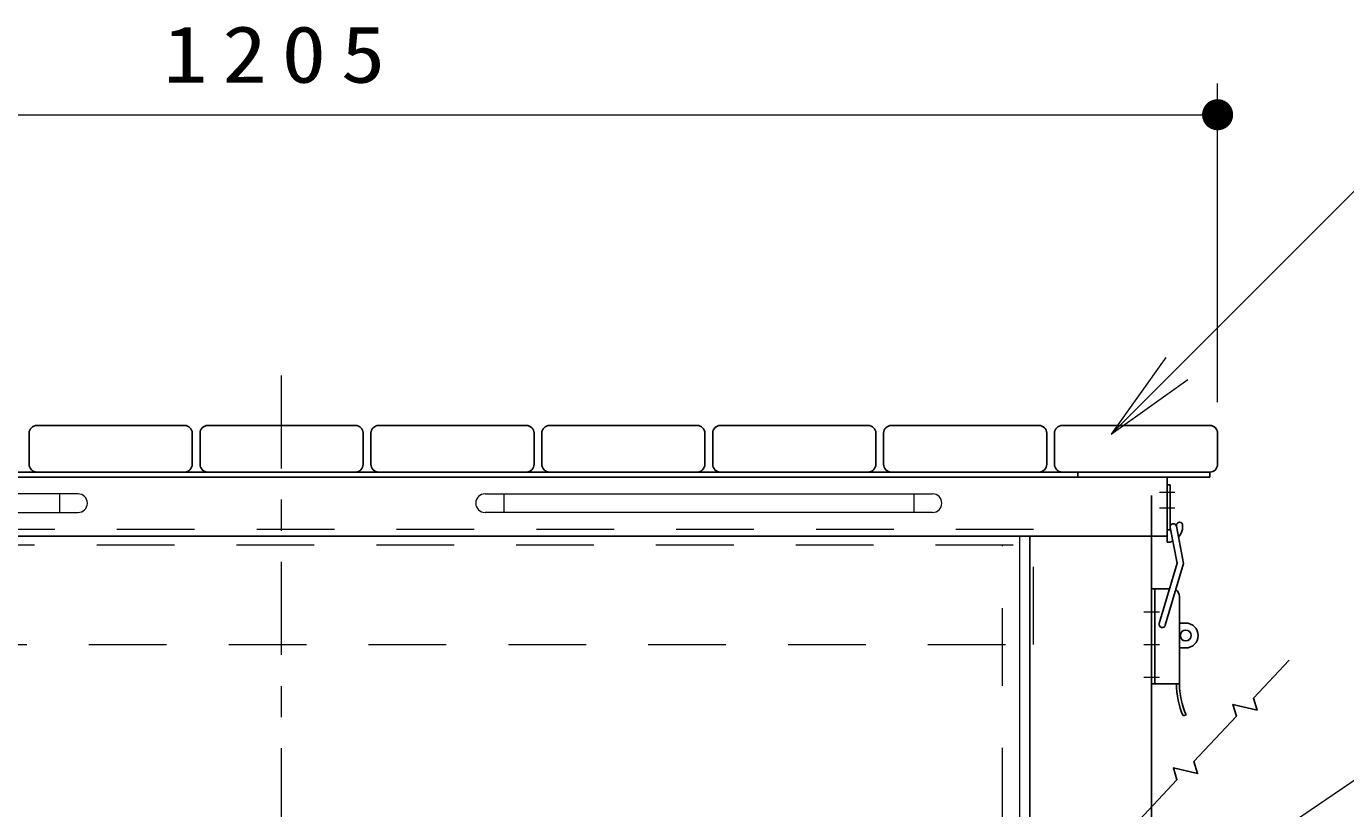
# Model space of a CAD drawing. Units: millimetres on the paper, scale 1:20. Extents: x -385 to 0, y 0 to 267.
# Drawn here: x -122.54 to -80.08, y 128.84 to 154.01 of the extents above; entities that cross this region are included whole.
import ezdxf

# ---------------------------------------------------------------- set-up
doc = ezdxf.new("R2010")
doc.units = ezdxf.units.MM
doc.linetypes.add('USER1', pattern=[4.5, 2.5, -2])
doc.linetypes.add('USER2', pattern=[6, 3, -1, 1, -1])
doc.layers.add('LY_1', color=7, linetype='Continuous', lineweight=25)
doc.styles.add('ＭＳ ゴシック', font='')
doc.styles.get('ＭＳ ゴシック').set_extended_font_data('MS Gothic')

# ---------------------------------------------------------------- blocks, each defined once
blk = doc.blocks.new('filled_dot')
at = {"color": 0, "linetype": 'Continuous', "lineweight": -2, "const_width": 1.25}
blk.add_lwpolyline([(-0.625, 0, 1), (0.625, 0, 1)], format="xyb", close=True, dxfattribs=at)
blk = doc.blocks.new('open_arrow')
at = {"color": 0, "linetype": 'Continuous', "lineweight": -2}
blk.add_lwpolyline([(7.5, 1.25), (0, 0), (7.5, -1.25)], dxfattribs=at)

msp = doc.modelspace()

# ---------------------------------------------------------------- linework, layer by layer
at = {"layer": 'LY_1', "lineweight": 13}
for p, q in [((-84.199, 141.92), (-84.199, 152.17)), ((-87.629, 140.886), (-76.823, 151.693)), ((-144.449, 151.17), (-84.199, 151.17)), ((-90.567, 124.384), (-90.567, 137.61)), ((-91.29, 121.943), (-78.816, 130.432))]:
    msp.add_line(p, q, dxfattribs=at)
at = {"layer": 'LY_1', "linetype": 'USER2', "lineweight": 13}
msp.add_line((-114.324, 115.783), (-114.324, 143.351), dxfattribs=at)
at = {"layer": 'LY_1', "color": 70}
for p, q in [((-122.199, 141.17), (-117.449, 141.17)), ((-116.699, 141.17), (-111.949, 141.17)), ((-106.449, 141.17), (-111.199, 141.17)), ((-100.949, 141.17), (-105.699, 141.17)), ((-95.449, 141.17), (-100.199, 141.17)), ((-89.949, 141.17), (-94.699, 141.17)), ((-84.449, 141.17), (-89.199, 141.17)), ((-122.449, 139.92), (-122.449, 140.92)), ((-117.199, 139.92), (-117.199, 140.92)), ((-116.949, 139.92), (-116.949, 140.92)), ((-111.699, 139.92), (-111.699, 140.92)), ((-111.449, 139.92), (-111.449, 140.92)), ((-106.199, 139.92), (-106.199, 140.92)), ((-105.949, 139.92), (-105.949, 140.92)), ((-100.699, 139.92), (-100.699, 140.92)), ((-100.449, 139.92), (-100.449, 140.92)), ((-95.199, 139.92), (-95.199, 140.92)), ((-94.949, 139.92), (-94.949, 140.92)), ((-89.699, 139.92), (-89.699, 140.92)), ((-89.449, 139.92), (-89.449, 140.92)), ((-84.199, 139.92), (-84.199, 140.92)), ((-122.199, 139.67), (-117.449, 139.67)), ((-116.699, 139.67), (-111.949, 139.67)), ((-106.449, 139.67), (-111.199, 139.67)), ((-100.949, 139.67), (-105.699, 139.67)), ((-95.449, 139.67), (-100.199, 139.67)), ((-89.949, 139.67), (-94.699, 139.67)), ((-84.449, 139.67), (-89.199, 139.67))]:
    msp.add_line(p, q, dxfattribs=at)
at = {"layer": 'LY_1'}
for p, q in [((-144.199, 139.67), (-84.449, 139.67)), ((-144.199, 139.51), (-84.449, 139.51)), ((-88.699, 139.67), (-88.699, 139.51)), ((-85.824, 137.61), (-85.824, 139.51)), ((-84.449, 139.67), (-84.449, 139.51)), ((-86.324, 138.915), (-86.324, 118.325)), ((-142.824, 137.61), (-85.824, 137.61)), ((-90.24, 124.732), (-90.24, 137.61)), ((-86.324, 137.61), (-86.324, 128.9))]:
    msp.add_line(p, q, dxfattribs=at)
at = {"layer": 'LY_1', "color": 131, "lineweight": 13}
for p, q in [((-121.474, 138.97), (-134.674, 138.97)), ((-120.874, 138.97), (-121.474, 138.97)), ((-121.474, 138.97), (-121.474, 138.37)), ((-107.774, 138.97), (-107.174, 138.97)), ((-107.174, 138.97), (-93.974, 138.97)), ((-107.174, 138.97), (-107.174, 138.37)), ((-93.974, 138.97), (-93.374, 138.97)), ((-93.974, 138.97), (-93.974, 138.37)), ((-134.674, 138.37), (-121.474, 138.37)), ((-121.474, 138.37), (-120.874, 138.37)), ((-107.174, 138.37), (-107.774, 138.37)), ((-93.974, 138.37), (-107.174, 138.37)), ((-93.374, 138.37), (-93.974, 138.37))]:
    msp.add_line(p, q, dxfattribs=at)
at = {"layer": 'LY_1', "color": 40, "linetype": 'USER2', "lineweight": 13}
for p, q in [((-85.574, 139.01), (-86.074, 139.01)), ((-85.574, 138.51), (-86.074, 138.51)), ((-86.074, 135.16), (-86.574, 135.16)), ((-86.074, 134.11), (-86.574, 134.11)), ((-86.074, 133.06), (-86.574, 133.06))]:
    msp.add_line(p, q, dxfattribs=at)
at = {"layer": 'LY_1', "color": 40}
for p, q in [((-85.824, 139.26), (-85.824, 137.41)), ((-85.724, 139.26), (-85.824, 139.26)), ((-85.724, 139.26), (-85.724, 137.81)), ((-85.71, 137.81), (-85.824, 137.81)), ((-85.5, 136.736), (-85.722, 137.891)), ((-85.295, 136.726), (-85.526, 137.929)), ((-85.524, 137.96), (-85.524, 137.91)), ((-85.324, 137.96), (-85.324, 137.91)), ((-85.5, 136.736), (-86.075, 134.794)), ((-85.295, 136.726), (-85.883, 134.738)), ((-85.745, 135.91), (-86.324, 135.91)), ((-86.224, 135.91), (-86.224, 132.86)), ((-85.424, 135.66), (-85.424, 132.86)), ((-85.224, 134.81), (-85.424, 134.81)), ((-85.224, 134.01), (-85.424, 134.01)), ((-85.424, 132.86), (-86.324, 132.86)), ((-85.307, 131.82), (-85.215, 131.86))]:
    msp.add_line(p, q, dxfattribs=at)
at = {"layer": 'LY_1', "color": 2, "linetype": 'USER1', "lineweight": 13}
for p, q in [((-90.124, 137.825), (-138.524, 137.825)), ((-90.124, 134.125), (-90.124, 137.825)), ((-138.274, 137.325), (-90.374, 137.325)), ((-91.124, 123.79), (-91.124, 137.325)), ((-138.524, 134.125), (-90.124, 134.125))]:
    msp.add_line(p, q, dxfattribs=at)
at = {"layer": 'LY_1'}
msp.add_lwpolyline([(-86.878, 128.311), (-85.509, 129.768), (-85.624, 130.151), (-84.845, 129.968), (-84.961, 130.351), (-83.592, 131.809), (-83.707, 132.192), (-82.928, 132.009), (-83.044, 132.392), (-81.897, 133.613)], dxfattribs=at)
at = {"layer": 'LY_1', "color": 40}
msp.add_circle((-85.224, 134.41), 0.175, dxfattribs=at)
at = {"layer": 'LY_1', "color": 70}
for centre, start, end in [((-122.199, 140.92), 90, 180), ((-117.449, 140.92), 0, 90), ((-116.699, 140.92), 90, 180), ((-111.949, 140.92), 0, 90), ((-111.199, 140.92), 90, 180), ((-106.449, 140.92), 0, 90), ((-105.699, 140.92), 90, 180), ((-100.949, 140.92), 0, 90), ((-100.199, 140.92), 90, 180), ((-95.449, 140.92), 0, 90), ((-94.699, 140.92), 90, 180), ((-89.949, 140.92), 0, 90), ((-89.199, 140.92), 90, 180), ((-84.449, 140.92), 0, 90), ((-122.199, 139.92), 180, 270), ((-117.449, 139.92), 270, 0), ((-116.699, 139.92), 180, 270), ((-111.949, 139.92), 270, 0), ((-111.199, 139.92), 180, 270), ((-106.449, 139.92), 270, 0), ((-105.699, 139.92), 180, 270), ((-100.949, 139.92), 270, 0), ((-100.199, 139.92), 180, 270), ((-95.449, 139.92), 270, 0), ((-94.699, 139.92), 180, 270), ((-89.949, 139.92), 270, 0), ((-89.199, 139.92), 180, 270), ((-84.449, 139.92), 270, 0)]:
    msp.add_arc(centre, 0.25, start, end, dxfattribs=at)
at = {"layer": 'LY_1', "color": 131, "lineweight": 13}
for centre, start, end in [((-120.874, 138.67), 270, 90), ((-107.774, 138.67), 90, 270), ((-93.374, 138.67), 270, 90)]:
    msp.add_arc(centre, 0.3, start, end, dxfattribs=at)
at = {"layer": 'LY_1', "color": 40}
for centre, radius, start, end in [((-85.624, 137.91), 0.1, 8.8774, 188.8774), ((-85.424, 137.96), 0.1, 360, 180), ((-85.824, 137.91), 0.5, 317.2368, 0), ((-85.824, 137.91), 0.5, 270, 291.995), ((-85.674, 135.66), 0.25, 360, 59.3002), ((-85.979, 134.766), 0.1, 163.5156, 343.5156), ((-85.224, 134.41), 0.4, 270, 90), ((-82.924, 132.86), 2.6, 180, 203.5782), ((-82.924, 132.86), 2.5, 180, 203.5782)]:
    msp.add_arc(centre, radius, start, end, dxfattribs=at)

# ---------------------------------------------------------------- block references
at = {"layer": 'LY_1', "lineweight": 13, "xscale": 0.4, "yscale": 0.4}
for name, p, rotation in [('filled_dot', (-84.199, 151.17), 180), ('open_arrow', (-87.629, 140.886), 45)]:
    msp.add_blockref(name, p, dxfattribs=dict(at, rotation=rotation))

# ---------------------------------------------------------------- texts
at = {"layer": 'LY_1', "insert": (-114.324, 152.17), "char_height": 1.833, "attachment_point": 8, "style": 'ＭＳ ゴシック'}
msp.add_mtext('\\T1.33;\\W1.15;1205', dxfattribs=at)

doc.saveas('drawing.dxf')
